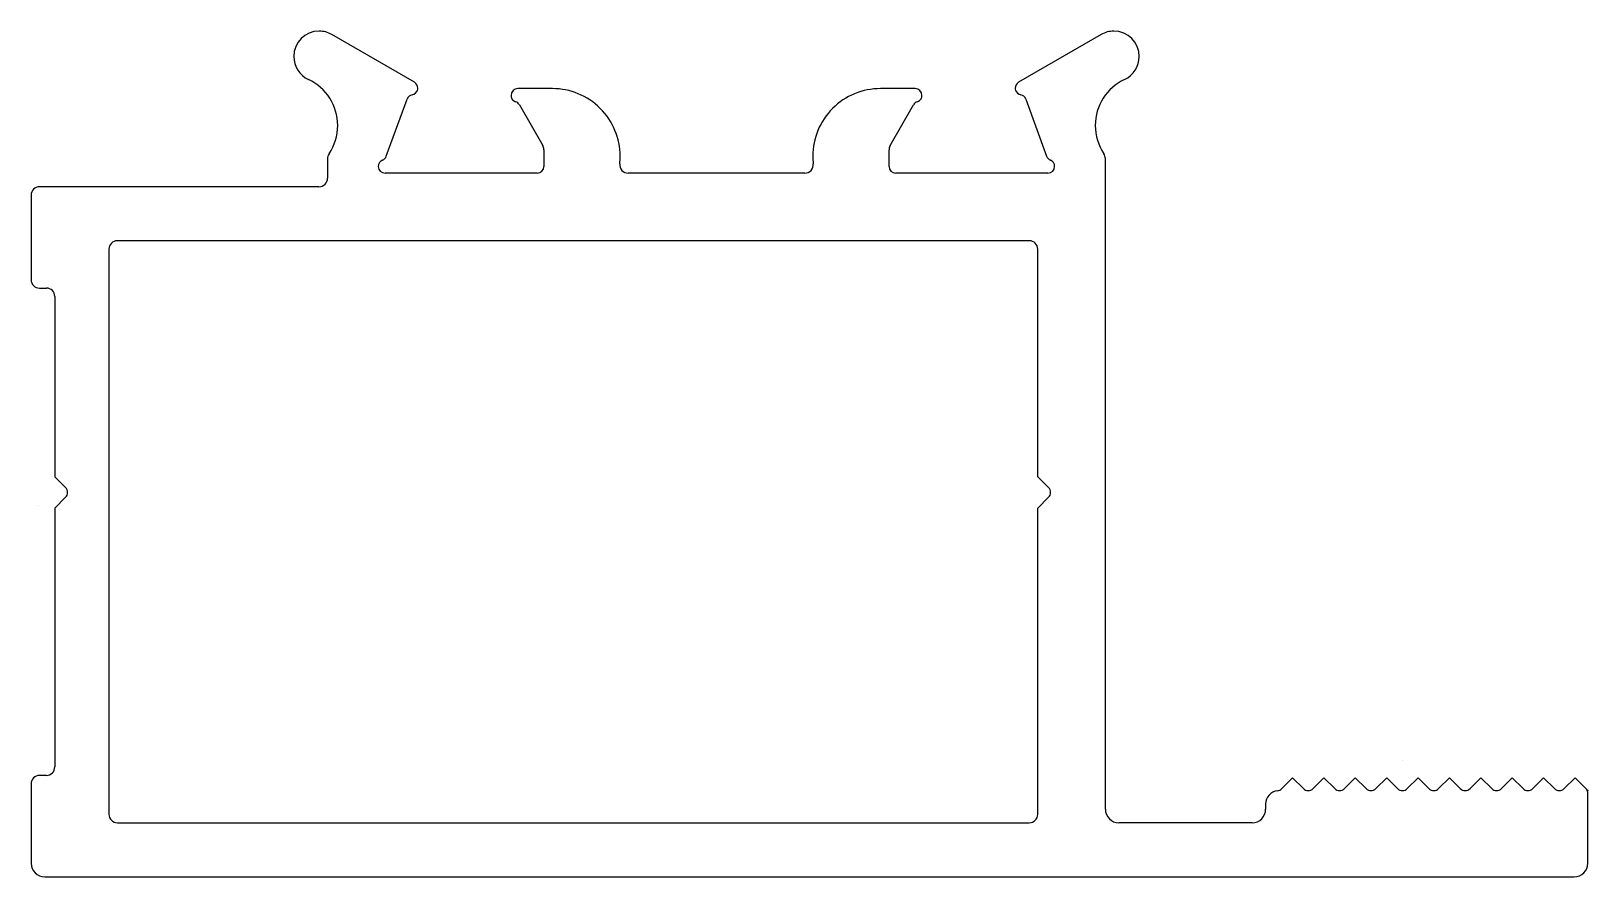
# Model space of a CAD drawing. Header units: inches. Extents: x -18.7 to 27.3, y 0.1 to 25.1.
import ezdxf

# ---------------------------------------------------------------- set-up
doc = ezdxf.new("R2010")
doc.units = ezdxf.units.IN
doc.header["$MEASUREMENT"] = 0
for name, color, linetype in [('1', 7, 'Continuous'), ('BEAD', 152, 'Continuous'), ('SILL', 4, 'Continuous')]:
    doc.layers.add(name, color=color, linetype=linetype)

msp = doc.modelspace()

# ---------------------------------------------------------------- linework, layer by layer
at = {"layer": '1', "color": 7, "linetype": 'Continuous'}
for p, q in [((-17.68, 11.572), (-18, 11.892)), ((11.072, 11.892), (11.393, 11.572)), ((-18, 10.964), (-17.68, 11.284)), ((11.393, 11.284), (11.072, 10.964)), ((18.607, 2.988), (18.282, 2.663)), ((18.928, 2.667), (18.607, 2.988)), ((19.536, 2.988), (19.215, 2.667)), ((19.856, 2.667), (19.536, 2.988)), ((20.464, 2.988), (20.144, 2.667)), ((20.785, 2.667), (20.464, 2.988)), ((21.392, 2.988), (21.072, 2.667)), ((21.713, 2.667), (21.392, 2.988)), ((22.321, 2.988), (22, 2.667)), ((22.641, 2.667), (22.321, 2.988)), ((23.249, 2.988), (22.929, 2.667)), ((23.57, 2.667), (23.249, 2.988)), ((24.177, 2.988), (23.857, 2.667)), ((24.498, 2.667), (24.177, 2.988)), ((25.106, 2.988), (24.785, 2.667)), ((25.426, 2.667), (25.106, 2.988)), ((26.034, 2.988), (25.714, 2.667)), ((26.355, 2.667), (26.034, 2.988)), ((26.962, 2.988), (26.642, 2.667)), ((27.283, 2.667), (26.962, 2.988))]:
    msp.add_line(p, q, dxfattribs=at)
at = {"layer": '1', "color": 250, "linetype": 'Continuous'}
for centre in [(-18.475, 11.048), (21.87, 3.491)]:
    msp.add_circle(centre, 0.000254, dxfattribs=at)
at = {"layer": '1', "color": 7, "linetype": 'Continuous'}
for centre, radius, start, end in [((-10.187, 20.722), 0.254, 270, 0), ((-17.823, 11.428), 0.203, 0, 45), ((11.249, 11.428), 0.203, 0, 45), ((-17.823, 11.428), 0.203, 315, 0), ((11.249, 11.428), 0.203, 315, 0), ((18.139, 2.807), 0.203, 277.0197, 315), ((19.072, 2.811), 0.203, 225, 270), ((19.072, 2.811), 0.203, 270, 315), ((20, 2.811), 0.203, 225, 270), ((20, 2.811), 0.203, 270, 315), ((20.928, 2.811), 0.203, 225, 270), ((20.928, 2.811), 0.203, 270, 315), ((21.857, 2.811), 0.203, 225, 270), ((21.857, 2.811), 0.203, 270, 315), ((22.785, 2.811), 0.203, 225, 270), ((22.785, 2.811), 0.203, 270, 315), ((23.713, 2.811), 0.203, 225, 270), ((23.713, 2.811), 0.203, 270, 315), ((24.642, 2.811), 0.203, 225, 270), ((24.642, 2.811), 0.203, 270, 315), ((25.57, 2.811), 0.203, 225, 270), ((25.57, 2.811), 0.203, 270, 315), ((26.498, 2.811), 0.203, 225, 270), ((26.498, 2.811), 0.203, 270, 315), ((27.139, 2.524), 0.203, 0, 45)]:
    msp.add_arc(centre, radius, start, end, dxfattribs=at)
at = {"layer": '1', "color": 250}
msp.add_point((27.342, 2.608), dxfattribs=at)
at = {"layer": 'BEAD', "color": 7, "linetype": 'Continuous'}
for p, q in [((-9.933, 21.297), (-9.933, 20.722)), ((13.072, 2.058), (13.072, 21.297)), ((4.182, 20.868), (-1.043, 20.868)), ((-10.187, 20.468), (-18.45, 20.468)), ((-18.7, 20.218), (-18.7, 17.718)), ((-16.4, 18.618), (-16.4, 1.908)), ((10.822, 18.868), (-16.15, 18.868)), ((11.072, 11.892), (11.072, 18.618)), ((-18.45, 17.468), (-18.25, 17.468)), ((-18, 17.218), (-18, 11.892)), ((-18, 10.964), (-18, 3.308)), ((11.072, 1.908), (11.072, 10.964)), ((-18.7, 2.808), (-18.7, 0.458)), ((-18.25, 3.058), (-18.45, 3.058)), ((27.342, 0.458), (27.342, 2.524)), ((17.812, 2.208), (17.812, 2.118)), ((17.812, 2.118), (17.812, 2.058)), ((-16.15, 1.658), (-3.045, 1.658)), ((-3.045, 1.658), (10.822, 1.658)), ((17.412, 1.658), (13.472, 1.658)), ((-18.3, 0.058), (26.942, 0.058))]:
    msp.add_line(p, q, dxfattribs=at)
for centre, radius, start, end in [((-3.279, 21.368), 2, 0, 90.1341), ((6.418, 21.368), 2, 89.8659, 180), ((-3.279, 21.368), 2, 353.6206, 0), ((6.418, 21.368), 2, 180, 186.3794), ((-1.043, 21.118), 0.25, 173.6206, 270), ((4.182, 21.118), 0.25, 270, 6.3794), ((-18.45, 20.218), 0.25, 90, 180), ((-16.15, 18.618), 0.25, 90, 180), ((10.822, 18.618), 0.25, 0, 90), ((-18.45, 17.718), 0.25, 180, 270), ((-18.25, 17.218), 0.25, 0, 90), ((-18.25, 3.308), 0.25, 270, 0), ((-18.45, 2.808), 0.25, 90, 180), ((18.212, 2.208), 0.4, 97.0197, 180), ((-16.15, 1.908), 0.25, 180, 270), ((10.822, 1.908), 0.25, 270, 0), ((13.472, 2.058), 0.4, 180, 270), ((17.412, 2.058), 0.4, 270, 0), ((-18.3, 0.458), 0.4, 180, 270), ((26.942, 0.458), 0.4, 270, 0)]:
    msp.add_arc(centre, radius, start, end, dxfattribs=at)
at = {"layer": 'SILL', "color": 7, "linetype": 'Continuous'}
for p, q in [((-7.363, 23.556), (-9.808, 24.967)), ((12.947, 24.967), (10.503, 23.556)), ((-8.195, 21.371), (-7.582, 23.055)), ((-3.283, 23.368), (-4.306, 23.368)), ((7.446, 23.368), (6.423, 23.368)), ((10.722, 23.055), (11.335, 21.371)), ((-4.26, 22.888), (-3.567, 21.687)), ((6.707, 21.687), (7.4, 22.888)), ((-3.533, 21.56), (-3.533, 21.068)), ((6.673, 21.068), (6.673, 21.56)), ((-3.733, 20.868), (-8.233, 20.868)), ((11.372, 20.868), (6.873, 20.868))]:
    msp.add_line(p, q, dxfattribs=at)
for centre, radius, start, end in [((-10.183, 24.318), 0.75, 90, 180), ((-10.183, 24.318), 0.75, 59.9999, 90), ((13.322, 24.318), 0.75, 90, 120.0001), ((13.322, 24.318), 0.75, 0, 90), ((-10.183, 24.318), 0.75, 180, 245.025), ((13.322, 24.318), 0.75, 294.975, 0), ((-11.133, 22.278), 1.5, 0, 65.0251), ((-7.463, 23.383), 0.2, 0, 60), ((10.603, 23.383), 0.2, 120, 180), ((14.272, 22.278), 1.5, 114.9749, 180), ((-7.391, 22.986), 0.203, 100.2631, 160.0002), ((-7.463, 23.383), 0.2, 280.2629, 340), ((-7.463, 23.383), 0.2, 340, 0), ((-4.306, 23.168), 0.2, 90, 180), ((-4.306, 23.168), 0.2, 180, 210), ((-4.306, 23.168), 0.2, 210, 251.2375), ((7.446, 23.168), 0.2, 360, 90), ((7.446, 23.168), 0.2, 288.7625, 330), ((7.446, 23.168), 0.2, 330, 360), ((10.603, 23.383), 0.2, 180, 200), ((10.603, 23.383), 0.2, 200, 259.7371), ((10.531, 22.986), 0.203, 19.9998, 79.7369), ((-4.436, 22.786), 0.203, 30.0003, 71.2378), ((7.576, 22.786), 0.203, 108.7622, 149.9997), ((-11.133, 22.278), 1.5, 325.9923, 0), ((14.272, 22.278), 1.5, 180, 214.0077), ((-3.787, 21.56), 0.254, 359.9997, 29.9998), ((6.927, 21.56), 0.254, 150.0002, 180.0003), ((-9.679, 21.297), 0.254, 145.9921, 180), ((-8.233, 21.068), 0.2, 112.3471, 180), ((-8.386, 21.441), 0.203, 292.3471, 340), ((11.526, 21.441), 0.203, 200, 247.6529), ((11.372, 21.068), 0.2, 0, 67.6529), ((12.818, 21.297), 0.254, 0, 34.0079), ((-8.233, 21.068), 0.2, 180, 269.9999), ((-3.733, 21.068), 0.2, 270, 0), ((6.873, 21.068), 0.2, 180, 270), ((11.372, 21.068), 0.2, 270.0001, 0)]:
    msp.add_arc(centre, radius, start, end, dxfattribs=at)

doc.saveas('drawing.dxf')
